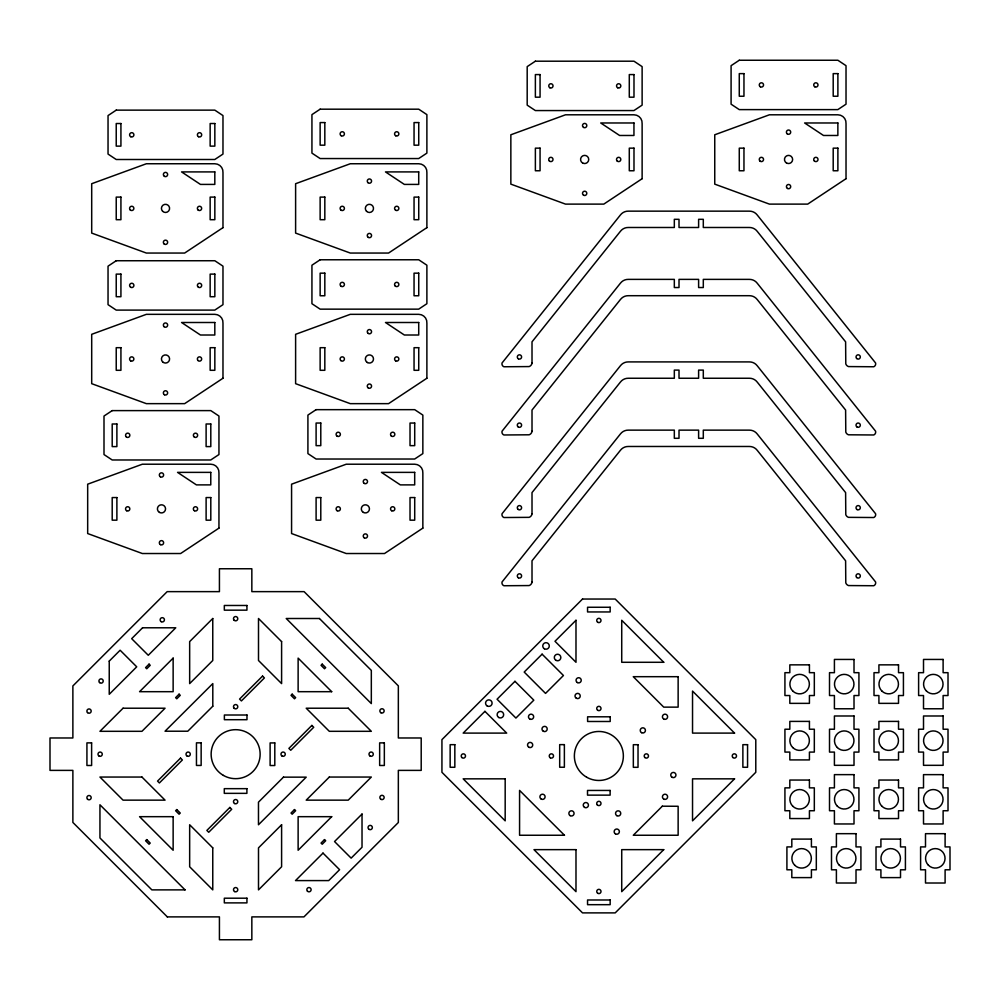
<?xml version="1.0" encoding="UTF-8"?>
<svg xmlns="http://www.w3.org/2000/svg" width="1000" height="1000" viewBox="0 0 1000 1000"><rect width="100%" height="100%" fill="white"/><g stroke="black" fill="none" stroke-linecap="round" stroke-linejoin="round"><path stroke-width="1.5" d="M167.312 916.888L219.425 916.888L219.425 939.75L251.838 939.75L251.838 916.888L303.95 916.888L398.338 822.5L398.338 770.387L421.2 770.387L421.2 737.975L398.338 737.975L398.338 685.875L304.1 591.638L251.838 591.638L251.838 568.763L219.425 568.763L219.425 591.638L167.175 591.638L72.875 685.938L72.875 737.975L50 737.975L50 770.387L72.875 770.387L72.875 822.438L167.387 916.95M109.237 661.125L109.237 694.3L136.713 666.825L120.125 650.225L109.237 661.125M362.025 814.062L362.025 847.25L351.138 858.138L334.55 841.55L362.025 814.062M532.013 363L531.825 363.837A4.338 4.338 0 0 1 529.087 366.575L503.938 366.763A3.137 3.137 0 0 1 502.088 362.925L620.413 214.975A9.725 9.725 0 0 1 628.375 211.15L749.25 211.15A9.725 9.725 0 0 1 757.212 214.975L875.55 362.938A3.137 3.137 0 0 1 873.713 366.763L848.525 366.575A4.338 4.338 0 0 1 845.788 363.837L845.612 341.838L757.212 231.312A9.725 9.725 0 0 0 749.25 227.488L703.3 227.488L703.3 219.312L698.612 219.312L698.612 227.488L679.013 227.488L679.013 219.312L674.325 219.312L674.325 227.488L628.375 227.488A9.725 9.725 0 0 0 620.413 231.312L532.013 341.838L532.013 363M532.013 431.225L531.825 432.062A4.338 4.338 0 0 1 529.087 434.8L503.938 434.975A3.137 3.137 0 0 1 502.088 431.15L620.413 283.2A9.725 9.725 0 0 1 628.375 279.375L674.325 279.375L674.325 287.538L679.013 287.538L679.013 279.375L698.612 279.375L698.612 287.538L703.3 287.538L703.3 279.375L749.25 279.375A9.725 9.725 0 0 1 757.212 283.2L875.55 431.15A3.137 3.137 0 0 1 873.713 434.975L848.525 434.8A4.338 4.338 0 0 1 845.788 432.062L845.612 410.05L757.212 299.525A9.725 9.725 0 0 0 749.25 295.7L628.375 295.7A9.725 9.725 0 0 0 620.413 299.525L532.013 410.05L532.013 431.225M532.013 513.775L531.825 514.612A4.338 4.338 0 0 1 529.087 517.35L503.938 517.525A3.137 3.137 0 0 1 502.088 513.688L620.413 365.75A9.725 9.725 0 0 1 628.375 361.912L749.25 361.912A9.725 9.725 0 0 1 757.212 365.75L875.55 513.7A3.137 3.137 0 0 1 873.713 517.525L848.525 517.35A4.338 4.338 0 0 1 845.788 514.612L845.612 492.6L757.212 382.075A9.725 9.725 0 0 0 749.25 378.25L703.3 378.25L703.3 370.087L698.612 370.087L698.612 378.25L679.013 378.25L679.013 370.087L674.325 370.087L674.325 378.25L628.375 378.25A9.725 9.725 0 0 0 620.413 382.075L532.013 492.6L532.013 513.775M532.013 581.987L531.825 582.825A4.338 4.338 0 0 1 529.087 585.562L503.938 585.737A3.137 3.137 0 0 1 502.088 581.912L620.413 433.963A9.725 9.725 0 0 1 628.375 430.138L674.325 430.138L674.325 438.3L679.013 438.3L679.013 430.138L698.612 430.138L698.612 438.3L703.3 438.3L703.3 430.138L749.25 430.138A9.725 9.725 0 0 1 757.212 433.963L875.55 581.912A3.137 3.137 0 0 1 873.713 585.737L848.525 585.562A4.338 4.338 0 0 1 845.788 582.825L845.612 560.812L757.212 450.3A9.725 9.725 0 0 0 749.25 446.475L628.375 446.475A9.725 9.725 0 0 0 620.413 450.3L532.013 560.812L532.013 581.987M142.562 627.788L131.675 638.675L148.275 655.275L175.75 627.788L142.562 627.788M149.062 664.137L145.588 667.613L146.75 668.763L150.213 665.3L149.062 664.137M123.05 708.213L99.95 731.312L141.95 731.312L165.05 708.213L123.05 708.213M173.137 658.125L139.575 691.688L173.137 691.688L173.137 658.125M212.763 618.5L189.662 641.6L189.662 683.6L212.763 660.5L212.763 618.5M179.088 694.175L175.625 697.638L176.775 698.8L180.25 695.325L179.088 694.175M212.8 706.213L187.787 731.213L165.05 731.213L212.8 683.6L212.8 706.213M180.525 758.112L157.55 781.1L159.388 782.95L182.375 759.963L180.525 758.112M262.55 676.1L239.562 699.075L241.412 700.925L264.4 677.938L262.55 676.1M146.75 839.6L145.588 840.763L149.062 844.225L150.213 843.075L146.75 839.6M176.775 809.575L175.625 810.725L179.088 814.188L180.25 813.037L176.775 809.575M292.175 694.175L291.025 695.325L294.488 698.8L295.637 697.638L292.175 694.175M322.212 664.137L321.05 665.3L324.513 668.763L325.675 667.613L322.212 664.137M229.862 807.438L206.875 830.425L208.725 832.275L231.7 809.287L229.862 807.438M311.875 725.425L288.888 748.413L290.738 750.263L313.725 727.275L311.875 725.425M283.475 777.15L258.475 802.163L258.475 824.762L306.212 777.15L283.475 777.15M294.488 809.575L291.025 813.037L292.175 814.188L295.637 810.725L294.488 809.575M281.6 824.762L258.5 847.862L258.5 889.875L281.6 866.775L281.6 824.762M329.312 777.05L306.212 800.15L348.225 800.15L371.325 777.05L329.312 777.05M331.7 816.675L298.125 850.25L298.125 816.675L331.7 816.675M324.513 839.6L321.05 843.075L322.212 844.225L325.675 840.763L324.513 839.6M323 853.1L295.512 880.588L328.7 880.588L339.588 869.688L323 853.1M582.525 599.038L441.938 739.638L441.938 772.3L582.525 912.887L615.2 912.887L755.788 772.3L755.788 739.638L615.2 599.038L582.525 599.038M484.925 711.338L463.175 733.1L506.688 733.1L484.925 711.338M514.963 681.312L497.062 699.212L515.913 718.062L533.812 700.163L514.963 681.312M542.1 654.163L524.2 672.062L545.538 693.4L563.438 675.5L542.1 654.163M575.988 620.275L554.987 641.287L575.988 662.288L575.988 620.275M662.312 806.2L633.3 835.25L678.138 835.25L678.138 806.275L662.312 806.2M663.737 849.65L621.725 891.663L621.725 849.65L663.737 849.65M734.55 778.838L692.537 820.837L692.537 778.838L734.55 778.838M116.225 110.138L108.038 115.575L108.038 154.075L116.225 159.5L214.788 159.5L222.975 154.075L222.975 115.575L214.838 110.138L116.225 110.138M320.138 109.188L311.938 114.625L311.938 153.125L320.138 158.55L418.688 158.55L426.887 153.125L426.887 114.625L418.738 109.188L320.138 109.188M116.225 260.738L108.038 266.163L108.038 304.662L116.225 310.1L214.788 310.1L222.975 304.662L222.975 266.163L214.838 260.738L116.225 260.738M222.975 227.65L184.65 253.05L146.363 253.05L91.7 233.088L91.7 183.713L146.363 163.75L214.812 163.75A8.2 8.2 0 0 1 222.975 172.6L222.975 227.65M535.375 61.2L527.188 66.625L527.188 105.138L535.375 110.562L633.938 110.562L642.125 105.138L642.125 66.625L633.987 61.2L535.375 61.2M320.138 259.775L311.938 265.212L311.938 303.712L320.138 309.15L418.688 309.15L426.887 303.712L426.887 265.212L418.738 259.775L320.138 259.775M112.2 410.613L104 416.037L104 454.55L112.2 459.975L210.75 459.975L218.95 454.55L218.95 416.037L210.8 410.613L112.2 410.613M426.887 227.65L388.562 253.05L350.275 253.05L295.613 233.088L295.613 183.713L350.275 163.75L418.713 163.75A8.2 8.2 0 0 1 426.887 172.6L426.887 227.65M222.975 378.25L184.65 403.65L146.363 403.65L91.7 383.675L91.7 334.312L146.363 314.337L214.812 314.337A8.2 8.2 0 0 1 222.975 323.188L222.975 378.25M739.275 60.25L731.087 65.675L731.087 104.188L739.275 109.612L837.837 109.612L846.025 104.188L846.025 65.675L837.887 60.25L739.275 60.25M642.125 178.713L603.8 204.112L565.513 204.112L510.85 184.137L510.85 134.775L565.513 114.8L633.95 114.8A8.2 8.2 0 0 1 642.125 123.65L642.125 178.713M316.1 409.663L307.913 415.087L307.913 453.6L316.1 459.025L414.663 459.025L422.85 453.6L422.85 415.087L414.712 409.663L316.1 409.663M426.887 378.25L388.562 403.65L350.275 403.65L295.613 383.675L295.613 334.312L350.275 314.337L418.713 314.337A8.2 8.2 0 0 1 426.887 323.188L426.887 378.25M218.95 528.125L180.625 553.525L142.338 553.525L87.675 533.55L87.675 484.188L142.338 464.212L210.775 464.212A8.2 8.2 0 0 1 218.95 473.062L218.95 528.125M846.025 178.713L807.7 204.112L769.412 204.112L714.75 184.137L714.75 134.775L769.412 114.8L837.862 114.8A8.2 8.2 0 0 1 846.025 123.65L846.025 178.713M422.85 528.125L384.525 553.525L346.238 553.525L291.575 533.55L291.575 484.188L346.238 464.212L414.688 464.212A8.2 8.2 0 0 1 422.85 473.062L422.85 528.125M743.962 73.625L739.275 73.625L739.275 96.237L743.962 96.237L743.962 73.625M837.887 73.625L833.2 73.625L833.2 96.237L837.887 96.237L837.887 73.625M540.062 74.575L535.375 74.575L535.375 97.188L540.062 97.188L540.062 74.575M633.987 74.575L629.288 74.575L629.288 97.188L633.987 97.188L633.987 74.575M324.825 122.575L320.138 122.575L320.138 145.175L324.825 145.175L324.825 122.575M418.738 122.575L414.05 122.575L414.05 145.175L418.738 145.175L418.738 122.575M633.95 122.975L600.725 122.975L619.587 135.475L633.95 135.475L633.95 122.975M837.862 122.975L804.625 122.975L823.5 135.475L837.862 135.475L837.862 122.975M120.925 123.525L116.225 123.525L116.225 146.125L120.925 146.125L120.925 123.525M214.838 123.525L210.15 123.525L210.15 146.125L214.838 146.125L214.838 123.525M540.062 148.15L535.375 148.15L535.375 170.763L540.062 170.763L540.062 148.15M633.987 148.15L629.288 148.15L629.288 170.763L633.987 170.763L633.987 148.15M743.962 148.15L739.275 148.15L739.275 170.763L743.962 170.763L743.962 148.15M837.887 148.15L833.2 148.15L833.2 170.763L837.887 170.763L837.887 148.15M214.812 171.912L181.575 171.912L200.45 184.412L214.812 184.412L214.812 171.912M418.713 171.912L385.487 171.912L404.35 184.412L418.713 184.412L418.713 171.912M120.925 197.1L116.225 197.1L116.225 219.7L120.925 219.7L120.925 197.1M214.838 197.1L210.15 197.1L210.15 219.7L214.838 219.7L214.838 197.1M324.825 197.1L320.138 197.1L320.138 219.7L324.825 219.7L324.825 197.1M418.738 197.1L414.05 197.1L414.05 219.7L418.738 219.7L418.738 197.1M324.825 273.163L320.138 273.163L320.138 295.763L324.825 295.763L324.825 273.163M418.738 273.163L414.05 273.163L414.05 295.763L418.738 295.763L418.738 273.163M120.925 274.113L116.225 274.113L116.225 296.712L120.925 296.712L120.925 274.113M214.838 274.113L210.15 274.113L210.15 296.712L214.838 296.712L214.838 274.113M214.812 322.5L181.575 322.5L200.45 335.012L214.812 335.012L214.812 322.5M418.713 322.5L385.487 322.5L404.35 335.012L418.713 335.012L418.713 322.5M120.925 347.688L116.225 347.688L116.225 370.3L120.925 370.3L120.925 347.688M214.838 347.688L210.15 347.688L210.15 370.3L214.838 370.3L214.838 347.688M324.825 347.688L320.138 347.688L320.138 370.3L324.825 370.3L324.825 347.688M418.738 347.688L414.05 347.688L414.05 370.3L418.738 370.3L418.738 347.688M320.788 423.038L316.1 423.038L316.1 445.65L320.788 445.65L320.788 423.038M414.712 423.038L410.025 423.038L410.025 445.65L414.712 445.65L414.712 423.038M116.888 423.988L112.2 423.988L112.2 446.6L116.888 446.6L116.888 423.988M210.8 423.988L206.112 423.988L206.112 446.6L210.8 446.6L210.8 423.988M210.775 472.375L177.55 472.375L196.412 484.888L210.775 484.888L210.775 472.375M414.688 472.375L381.45 472.375L400.325 484.888L414.688 484.888L414.688 472.375M116.888 497.562L112.2 497.562L112.2 520.175L116.888 520.175L116.888 497.562M210.8 497.562L206.112 497.562L206.112 520.175L210.8 520.175L210.8 497.562M320.788 497.562L316.1 497.562L316.1 520.175L320.788 520.175L320.788 497.562M414.712 497.562L410.025 497.562L410.025 520.175L414.712 520.175L414.712 497.562M246.938 605.475L224.325 605.475L224.325 610.163L246.938 610.163L246.938 605.475M610.163 607.263L587.55 607.263L587.55 611.95L610.163 611.95L610.163 607.263M319.413 618.5L286.225 618.5L371.325 703.587L371.325 670.413L319.413 618.5M854.013 659.438L834.412 659.438L834.412 672.675L829.513 672.675L829.513 695.537L834.412 695.537L834.412 708.775L854.013 708.775L854.013 695.537L858.925 695.537L858.925 672.675L854.013 672.675L854.013 659.438M943.112 659.438L923.512 659.438L923.512 672.675L918.612 672.675L918.612 695.537L923.512 695.537L923.512 708.775L943.112 708.775L943.112 695.537L948.012 695.537L948.012 672.675L943.112 672.675L943.112 659.438M663.737 662.288L621.725 662.288L621.725 620.275L663.737 662.288M809.425 664.85L789.825 664.85L789.825 672.675L784.925 672.675L784.925 695.537L789.825 695.537L789.825 703.363L809.425 703.363L809.425 695.537L814.325 695.537L814.325 672.675L809.425 672.675L809.425 664.85M898.525 664.85L878.913 664.85L878.913 672.675L874.013 672.675L874.013 695.537L878.913 695.537L878.913 703.363L898.525 703.363L898.525 695.537L903.425 695.537L903.425 672.675L898.525 672.675L898.525 664.85M678.138 676.688L633.263 676.688L663.725 707.138L678.138 707.138L678.138 676.688M331.7 691.688L298.125 691.688L298.125 658.125L331.7 691.688M348.225 708.213L306.212 708.213L329.312 731.312L371.325 731.312L348.225 708.213M246.975 715.013L224.375 715.013L224.375 719.7L246.975 719.7L246.975 715.013M854.013 715.987L834.412 715.987L834.412 729.225L829.513 729.225L829.513 752.087L834.412 752.087L834.412 765.325L854.013 765.325L854.013 752.087L858.925 752.087L858.925 729.225L854.013 729.225L854.013 715.987M943.112 715.987L923.512 715.987L923.512 729.225L918.612 729.225L918.612 752.087L923.512 752.087L923.512 765.325L943.112 765.325L943.112 752.087L948.012 752.087L948.012 729.225L943.112 729.225L943.112 715.987M610.2 716.8L587.6 716.8L587.6 721.488L610.2 721.488L610.2 716.8M809.425 721.4L789.825 721.4L789.825 729.225L784.925 729.225L784.925 752.087L789.825 752.087L789.825 759.912L809.425 759.912L809.425 752.087L814.325 752.087L814.325 729.225L809.425 729.225L809.425 721.4M898.525 721.4L878.913 721.4L878.913 729.225L874.013 729.225L874.013 752.087L878.913 752.087L878.913 759.912L898.525 759.912L898.525 752.087L903.425 752.087L903.425 729.225L898.525 729.225L898.525 721.4M734.55 733.1L692.537 733.1L692.537 691.087L734.55 733.1M91.613 742.875L86.925 742.875L86.925 765.487L91.613 765.487L91.613 742.875M201.15 742.837L196.462 742.837L196.462 765.45L201.15 765.45L201.15 742.837M274.8 742.925L270.113 742.925L270.113 765.525L274.8 765.525L274.8 742.925M384.338 742.875L379.65 742.875L379.65 765.487L384.338 765.487L384.338 742.875M564.375 744.625L559.688 744.625L559.688 767.237L564.375 767.237L564.375 744.625M454.837 744.663L450.15 744.663L450.15 767.275L454.837 767.275L454.837 744.663M638.025 744.7L633.337 744.7L633.337 767.312L638.025 767.312L638.025 744.7M747.562 744.663L742.875 744.663L742.875 767.275L747.562 767.275L747.562 744.663M854.013 774.638L834.412 774.638L834.412 787.862L829.513 787.862L829.513 810.738L834.412 810.738L834.412 823.962L854.013 823.962L854.013 810.738L858.925 810.738L858.925 787.862L854.013 787.862L854.013 774.638M943.112 774.638L923.512 774.638L923.512 787.862L918.612 787.862L918.612 810.738L923.512 810.738L923.512 823.962L943.112 823.962L943.112 810.738L948.012 810.738L948.012 787.862L943.112 787.862L943.112 774.638M141.95 777.05L99.95 777.05L123.05 800.15L165.05 800.15L141.95 777.05M505.175 778.838L463.175 778.838L505.175 820.837L505.175 778.838M809.425 780.05L789.825 780.05L789.825 787.862L784.925 787.862L784.925 810.738L789.825 810.738L789.825 818.55L809.425 818.55L809.425 810.738L814.325 810.738L814.325 787.862L809.425 787.862L809.425 780.05M898.525 780.05L878.913 780.05L878.913 787.862L874.013 787.862L874.013 810.738L878.913 810.738L878.913 818.55L898.525 818.55L898.525 810.738L903.425 810.738L903.425 787.862L898.525 787.862L898.525 780.05M246.9 788.662L224.288 788.662L224.288 793.35L246.9 793.35L246.9 788.662M610.125 790.45L587.513 790.45L587.513 795.138L610.125 795.138L610.125 790.45M173.137 816.675L139.575 816.675L173.137 850.25L173.137 816.675M856.012 833.675L836.4 833.675L836.4 846.912L831.5 846.912L831.5 869.788L836.4 869.788L836.4 883.012L856.012 883.012L856.012 869.788L860.913 869.788L860.913 846.912L856.012 846.912L856.012 833.675M945.1 833.675L925.5 833.675L925.5 846.912L920.6 846.912L920.6 869.788L925.5 869.788L925.5 883.012L945.1 883.012L945.1 869.788L950 869.788L950 846.912L945.1 846.912L945.1 833.675M564.462 835.25L519.575 835.25L519.575 790.4L564.462 835.25M811.413 839.1L791.812 839.1L791.812 846.912L786.912 846.912L786.912 869.788L791.812 869.788L791.812 877.6L811.413 877.6L811.413 869.788L816.312 869.788L816.312 846.912L811.413 846.912L811.413 839.1M900.512 839.1L880.913 839.1L880.913 846.912L876.012 846.912L876.012 869.788L880.913 869.788L880.913 877.6L900.512 877.6L900.512 869.788L905.413 869.788L905.413 846.912L900.512 846.912L900.512 839.1M575.988 849.65L533.987 849.65L575.988 891.663L575.988 849.65M185.037 889.875L151.862 889.875L99.95 837.962L99.95 804.775L185.037 889.875M246.938 898.2L224.325 898.2L224.325 902.887L246.938 902.887L246.938 898.2M610.163 899.987L587.55 899.987L587.55 904.675L610.163 904.675L610.163 899.987M281.6 641.6L258.5 618.5L258.5 660.5L281.6 683.6L281.6 641.6M212.763 847.862L189.662 824.762L189.662 866.775L212.763 889.875L212.763 847.862M223.388 775.4A24.5 24.5 0 0 0 260.138 754.188A24.5 24.5 0 0 0 223.388 732.962A24.5 24.5 0 0 0 223.388 775.4M794.737 865.238A9.738 9.738 0 0 0 811.025 860.863A9.738 9.738 0 0 0 799.087 848.938A9.738 9.738 0 0 0 794.737 865.238M586.613 777.188A24.5 24.5 0 0 0 623.362 755.962A24.5 24.5 0 0 0 586.613 734.75A24.5 24.5 0 0 0 586.613 777.188M616.838 815.662A2.587 2.587 0 0 0 620.737 813.425A2.587 2.587 0 0 0 616.85 811.175A2.587 2.587 0 0 0 616.838 815.662M570.163 815.638A2.587 2.587 0 0 0 574.062 813.4A2.587 2.587 0 0 0 570.163 811.15A2.587 2.587 0 0 0 570.163 815.638M641.538 732.65A2.587 2.587 0 0 0 645.425 730.4A2.587 2.587 0 0 0 641.538 728.162A2.587 2.587 0 0 0 641.538 732.65M487.2 705.962A3.262 3.262 0 0 0 492.1 703.125A3.262 3.262 0 0 0 487.2 700.3A3.262 3.262 0 0 0 487.2 705.962M498.762 717.5A3.262 3.262 0 0 0 503.663 714.675A3.262 3.262 0 0 0 498.762 711.85A3.262 3.262 0 0 0 498.762 717.5M555.938 660.325A3.262 3.262 0 0 0 560.837 657.5A3.262 3.262 0 0 0 555.938 654.675A3.262 3.262 0 0 0 555.938 660.325M544.388 648.775A3.262 3.262 0 0 0 549.288 645.95A3.262 3.262 0 0 0 544.388 643.112A3.262 3.262 0 0 0 544.388 648.775M576.325 698.238A2.587 2.587 0 0 0 580.225 695.987A2.587 2.587 0 0 0 576.325 693.737A2.587 2.587 0 0 0 576.325 698.238M584.55 807.387A2.587 2.587 0 0 0 588.438 805.138A2.587 2.587 0 0 0 584.55 802.887A2.587 2.587 0 0 0 584.55 807.387M543.3 731.225A2.587 2.587 0 0 0 547.2 728.975A2.587 2.587 0 0 0 543.3 726.725A2.587 2.587 0 0 0 543.3 731.225M577.35 682.55A2.587 2.587 0 0 0 581.237 680.312A2.587 2.587 0 0 0 577.35 678.062A2.587 2.587 0 0 0 577.35 682.55M528.837 747.237A2.587 2.587 0 0 0 532.725 745A2.587 2.587 0 0 0 528.837 742.75A2.587 2.587 0 0 0 528.837 747.237M672.062 777.275A2.587 2.587 0 0 0 675.95 775.025A2.587 2.587 0 0 0 672.062 772.775A2.587 2.587 0 0 0 672.062 777.275M615.462 833.875A2.587 2.587 0 0 0 619.362 831.625A2.587 2.587 0 0 0 615.462 829.375A2.587 2.587 0 0 0 615.462 833.875M663.725 719.013A2.587 2.587 0 0 0 667.613 716.762A2.587 2.587 0 0 0 663.725 714.513A2.587 2.587 0 0 0 663.725 719.013M541.2 799.05A2.587 2.587 0 0 0 545.1 796.812A2.587 2.587 0 0 0 541.213 794.562A2.587 2.587 0 0 0 541.2 799.05M663.725 799.05A2.587 2.587 0 0 0 667.613 796.812A2.587 2.587 0 0 0 663.725 794.562A2.587 2.587 0 0 0 663.725 799.05M529.775 719.013A2.587 2.587 0 0 0 533.663 716.762A2.587 2.587 0 0 0 529.775 714.513A2.587 2.587 0 0 0 529.775 719.013M644.825 757.487A2.15 2.15 0 0 0 648.413 756.525A2.15 2.15 0 0 0 645.788 753.9A2.15 2.15 0 0 0 644.825 757.487M732.85 757.475A2.15 2.15 0 0 0 736.438 756.513A2.15 2.15 0 0 0 733.812 753.888A2.15 2.15 0 0 0 732.85 757.475M597.337 804.963A2.15 2.15 0 0 0 600.938 804A2.15 2.15 0 0 0 598.3 801.375A2.15 2.15 0 0 0 597.337 804.963M461.838 757.5A2.15 2.15 0 0 0 465.425 756.538A2.15 2.15 0 0 0 462.8 753.913A2.15 2.15 0 0 0 461.838 757.5M597.8 893.325A2.15 2.15 0 0 0 601.013 891.475A2.15 2.15 0 0 0 597.8 889.613A2.15 2.15 0 0 0 597.8 893.325M550.312 757.825A2.15 2.15 0 0 0 553.525 755.962A2.15 2.15 0 0 0 550.312 754.112A2.15 2.15 0 0 0 550.312 757.825M597.788 710.35A2.15 2.15 0 0 0 601.013 708.487A2.15 2.15 0 0 0 597.788 706.625A2.15 2.15 0 0 0 597.788 710.35M597.775 622.325A2.15 2.15 0 0 0 601 620.462A2.15 2.15 0 0 0 597.775 618.612A2.15 2.15 0 0 0 597.775 622.325M839.325 865.238A9.738 9.738 0 0 0 855.612 860.863A9.738 9.738 0 0 0 843.688 848.938A9.738 9.738 0 0 0 839.325 865.238M363.338 512.4A4.088 4.088 0 0 0 369.462 508.875A4.088 4.088 0 0 0 363.338 505.337A4.088 4.088 0 0 0 363.338 512.4M337.163 510.725A2.15 2.15 0 0 0 340.375 508.875A2.15 2.15 0 0 0 337.163 507.013A2.15 2.15 0 0 0 337.163 510.725M364.312 483.425A2.15 2.15 0 0 0 367.525 481.562A2.15 2.15 0 0 0 364.312 479.7A2.15 2.15 0 0 0 364.312 483.425M391.613 510.725A2.15 2.15 0 0 0 394.837 508.875A2.15 2.15 0 0 0 391.613 507.013A2.15 2.15 0 0 0 391.613 510.725M364.312 537.875A2.15 2.15 0 0 0 367.525 536.025A2.15 2.15 0 0 0 364.312 534.163A2.15 2.15 0 0 0 364.312 537.875M234.1 620.2A2.15 2.15 0 0 0 237.7 619.237A2.15 2.15 0 0 0 235.062 616.613A2.15 2.15 0 0 0 234.1 620.2M159.438 512.4A4.088 4.088 0 0 0 165.562 508.875A4.088 4.088 0 0 0 159.438 505.337A4.088 4.088 0 0 0 159.438 512.4M160.4 544.625A2.15 2.15 0 0 0 163.625 542.762A2.15 2.15 0 0 0 160.4 540.9A2.15 2.15 0 0 0 160.4 544.625M194.412 510.725A2.15 2.15 0 0 0 197.625 508.875A2.15 2.15 0 0 0 194.412 507.013A2.15 2.15 0 0 0 194.412 510.725M160.4 476.838A2.15 2.15 0 0 0 163.625 474.975A2.15 2.15 0 0 0 160.4 473.113A2.15 2.15 0 0 0 160.4 476.838M126.613 510.725A2.15 2.15 0 0 0 129.838 508.875A2.15 2.15 0 0 0 126.613 507.013A2.15 2.15 0 0 0 126.613 510.725M234.112 708.225A2.15 2.15 0 0 0 237.712 707.262A2.15 2.15 0 0 0 235.075 704.625A2.15 2.15 0 0 0 234.112 708.225M99.062 756.05A2.15 2.15 0 0 0 102.275 754.2A2.15 2.15 0 0 0 99.062 752.337A2.15 2.15 0 0 0 99.062 756.05M186.637 755.7A2.15 2.15 0 0 0 190.225 754.737A2.15 2.15 0 0 0 187.6 752.113A2.15 2.15 0 0 0 186.637 755.7M234.575 891.55A2.15 2.15 0 0 0 237.787 889.688A2.15 2.15 0 0 0 234.575 887.825A2.15 2.15 0 0 0 234.575 891.55M234.562 803.525A2.15 2.15 0 0 0 237.775 801.663A2.15 2.15 0 0 0 234.562 799.8A2.15 2.15 0 0 0 234.562 803.525M282.038 756.038A2.15 2.15 0 0 0 285.262 754.188A2.15 2.15 0 0 0 282.038 752.325A2.15 2.15 0 0 0 282.038 756.038M370.062 756.025A2.15 2.15 0 0 0 373.288 754.175A2.15 2.15 0 0 0 370.062 752.312A2.15 2.15 0 0 0 370.062 756.025M307.462 891.2A2.15 2.15 0 0 0 311.05 890.238A2.15 2.15 0 0 0 308.425 887.613A2.15 2.15 0 0 0 307.462 891.2M368.675 829.05A2.15 2.15 0 0 0 372.275 828.088A2.15 2.15 0 0 0 369.637 825.462A2.15 2.15 0 0 0 368.675 829.05M380.925 799.325A2.15 2.15 0 0 0 384.15 797.475A2.15 2.15 0 0 0 380.925 795.612A2.15 2.15 0 0 0 380.925 799.325M380.925 712.75A2.15 2.15 0 0 0 384.15 710.9A2.15 2.15 0 0 0 380.925 709.038A2.15 2.15 0 0 0 380.925 712.75M161.2 621.663A2.15 2.15 0 0 0 164.425 619.812A2.15 2.15 0 0 0 161.2 617.95A2.15 2.15 0 0 0 161.2 621.663M99.537 682.537A2.15 2.15 0 0 0 103.138 681.587A2.15 2.15 0 0 0 100.5 678.95A2.15 2.15 0 0 0 99.537 682.537M87.513 712.6A2.15 2.15 0 0 0 91.112 711.637A2.15 2.15 0 0 0 88.475 709.013A2.15 2.15 0 0 0 87.513 712.6M87.513 799.175A2.15 2.15 0 0 0 91.112 798.213A2.15 2.15 0 0 0 88.475 795.588A2.15 2.15 0 0 0 87.513 799.175M337.163 436.2A2.15 2.15 0 0 0 340.375 434.338A2.15 2.15 0 0 0 337.163 432.488A2.15 2.15 0 0 0 337.163 436.2M391.175 435.863A2.15 2.15 0 0 0 394.762 434.9A2.15 2.15 0 0 0 392.137 432.262A2.15 2.15 0 0 0 391.175 435.863M194.438 437.15A2.15 2.15 0 0 0 197.65 435.288A2.15 2.15 0 0 0 194.438 433.438A2.15 2.15 0 0 0 194.438 437.15M126.2 436.812A2.15 2.15 0 0 0 129.787 435.85A2.15 2.15 0 0 0 127.163 433.212A2.15 2.15 0 0 0 126.2 436.812M837.337 806.188A9.738 9.738 0 0 0 853.625 801.812A9.738 9.738 0 0 0 841.688 789.887A9.738 9.738 0 0 0 837.337 806.188M792.738 806.188A9.738 9.738 0 0 0 809.038 801.812A9.738 9.738 0 0 0 797.1 789.887A9.738 9.738 0 0 0 792.738 806.188M837.337 747.55A9.738 9.738 0 0 0 853.625 743.175A9.738 9.738 0 0 0 841.688 731.25A9.738 9.738 0 0 0 837.337 747.55M792.738 747.55A9.738 9.738 0 0 0 809.038 743.175A9.738 9.738 0 0 0 797.1 731.25A9.738 9.738 0 0 0 792.738 747.55M837.337 691A9.738 9.738 0 0 0 853.625 686.625A9.738 9.738 0 0 0 841.688 674.7A9.738 9.738 0 0 0 837.337 691M792.738 691A9.738 9.738 0 0 0 809.038 686.625A9.738 9.738 0 0 0 797.1 674.7A9.738 9.738 0 0 0 792.738 691M881.838 691A9.738 9.738 0 0 0 898.125 686.625A9.738 9.738 0 0 0 886.2 674.7A9.738 9.738 0 0 0 881.838 691M926.425 691A9.738 9.738 0 0 0 942.712 686.625A9.738 9.738 0 0 0 930.788 674.7A9.738 9.738 0 0 0 926.425 691M883.825 865.238A9.738 9.738 0 0 0 900.113 860.863A9.738 9.738 0 0 0 888.188 848.938A9.738 9.738 0 0 0 883.825 865.238M926.425 747.55A9.738 9.738 0 0 0 942.712 743.175A9.738 9.738 0 0 0 930.788 731.25A9.738 9.738 0 0 0 926.425 747.55M926.425 806.188A9.738 9.738 0 0 0 942.712 801.812A9.738 9.738 0 0 0 930.788 789.887A9.738 9.738 0 0 0 926.425 806.188M881.838 806.188A9.738 9.738 0 0 0 898.125 801.812A9.738 9.738 0 0 0 886.2 789.887A9.738 9.738 0 0 0 881.838 806.188M881.838 747.55A9.738 9.738 0 0 0 898.125 743.175A9.738 9.738 0 0 0 886.2 731.25A9.738 9.738 0 0 0 881.838 747.55M928.413 865.238A9.738 9.738 0 0 0 944.712 860.863A9.738 9.738 0 0 0 932.775 848.938A9.738 9.738 0 0 0 928.413 865.238M857.1 509.588A2.15 2.15 0 0 0 860.312 507.725A2.15 2.15 0 0 0 857.1 505.863A2.15 2.15 0 0 0 857.1 509.588M517.925 509.237A2.15 2.15 0 0 0 521.525 508.275A2.15 2.15 0 0 0 518.888 505.65A2.15 2.15 0 0 0 517.925 509.237M856.65 577.463A2.15 2.15 0 0 0 860.25 576.5A2.15 2.15 0 0 0 857.613 573.875A2.15 2.15 0 0 0 856.65 577.463M518.375 577.8A2.15 2.15 0 0 0 521.6 575.938A2.15 2.15 0 0 0 518.375 574.087A2.15 2.15 0 0 0 518.375 577.8M517.925 426.7A2.15 2.15 0 0 0 521.525 425.737A2.15 2.15 0 0 0 518.888 423.1A2.15 2.15 0 0 0 517.925 426.7M857.1 427.038A2.15 2.15 0 0 0 860.312 425.175A2.15 2.15 0 0 0 857.1 423.312A2.15 2.15 0 0 0 857.1 427.038M856.65 358.475A2.15 2.15 0 0 0 860.25 357.512A2.15 2.15 0 0 0 857.613 354.888A2.15 2.15 0 0 0 856.65 358.475M518.375 358.812A2.15 2.15 0 0 0 521.6 356.962A2.15 2.15 0 0 0 518.375 355.1A2.15 2.15 0 0 0 518.375 358.812M341.188 286.325A2.15 2.15 0 0 0 344.412 284.462A2.15 2.15 0 0 0 341.188 282.6A2.15 2.15 0 0 0 341.188 286.325M395.65 360.85A2.15 2.15 0 0 0 398.862 358.988A2.15 2.15 0 0 0 395.65 357.137A2.15 2.15 0 0 0 395.65 360.85M198 360.513A2.15 2.15 0 0 0 201.588 359.55A2.15 2.15 0 0 0 198.962 356.912A2.15 2.15 0 0 0 198 360.513M368.338 388A2.15 2.15 0 0 0 371.562 386.138A2.15 2.15 0 0 0 368.338 384.288A2.15 2.15 0 0 0 368.338 388M162.625 361.875A4.088 4.088 0 0 0 169.45 360.05A4.088 4.088 0 0 0 164.45 355.05A4.088 4.088 0 0 0 162.625 361.875M367.375 362.525A4.088 4.088 0 0 0 373.5 358.988A4.088 4.088 0 0 0 367.375 355.45A4.088 4.088 0 0 0 367.375 362.525M164.438 394.75A2.15 2.15 0 0 0 167.65 392.887A2.15 2.15 0 0 0 164.438 391.025A2.15 2.15 0 0 0 164.438 394.75M163.988 326.613A2.15 2.15 0 0 0 167.587 325.65A2.15 2.15 0 0 0 164.95 323.025A2.15 2.15 0 0 0 163.988 326.613M130.65 360.85A2.15 2.15 0 0 0 133.875 358.988A2.15 2.15 0 0 0 130.65 357.137A2.15 2.15 0 0 0 130.65 360.85M130.675 287.275A2.15 2.15 0 0 0 133.9 285.413A2.15 2.15 0 0 0 130.675 283.55A2.15 2.15 0 0 0 130.675 287.275M198.463 287.275A2.15 2.15 0 0 0 201.688 285.413A2.15 2.15 0 0 0 198.463 283.55A2.15 2.15 0 0 0 198.463 287.275M395.2 285.988A2.15 2.15 0 0 0 398.787 285.025A2.15 2.15 0 0 0 396.163 282.387A2.15 2.15 0 0 0 395.2 285.988M367.9 333.2A2.15 2.15 0 0 0 371.488 332.238A2.15 2.15 0 0 0 368.862 329.613A2.15 2.15 0 0 0 367.9 333.2M340.75 360.513A2.15 2.15 0 0 0 344.338 359.55A2.15 2.15 0 0 0 341.712 356.912A2.15 2.15 0 0 0 340.75 360.513M164.438 176.363A2.15 2.15 0 0 0 167.65 174.5A2.15 2.15 0 0 0 164.438 172.65A2.15 2.15 0 0 0 164.438 176.363M163.988 243.812A2.15 2.15 0 0 0 167.587 242.85A2.15 2.15 0 0 0 164.95 240.225A2.15 2.15 0 0 0 163.988 243.812M198 209.913A2.15 2.15 0 0 0 201.588 208.95A2.15 2.15 0 0 0 198.962 206.325A2.15 2.15 0 0 0 198 209.913M162.625 211.287A4.088 4.088 0 0 0 169.45 209.462A4.088 4.088 0 0 0 164.45 204.45A4.088 4.088 0 0 0 162.625 211.287M366.525 211.287A4.088 4.088 0 0 0 373.363 209.462A4.088 4.088 0 0 0 368.363 204.45A4.088 4.088 0 0 0 366.525 211.287M198.463 136.688A2.15 2.15 0 0 0 201.688 134.825A2.15 2.15 0 0 0 198.463 132.963A2.15 2.15 0 0 0 198.463 136.688M341.188 210.263A2.15 2.15 0 0 0 344.412 208.4A2.15 2.15 0 0 0 341.188 206.537A2.15 2.15 0 0 0 341.188 210.263M395.65 135.738A2.15 2.15 0 0 0 398.862 133.875A2.15 2.15 0 0 0 395.65 132.012A2.15 2.15 0 0 0 395.65 135.738M130.213 209.913A2.15 2.15 0 0 0 133.8 208.95A2.15 2.15 0 0 0 131.175 206.325A2.15 2.15 0 0 0 130.213 209.913M367.9 182.613A2.15 2.15 0 0 0 371.488 181.65A2.15 2.15 0 0 0 368.862 179.025A2.15 2.15 0 0 0 367.9 182.613M395.65 210.263A2.15 2.15 0 0 0 398.862 208.4A2.15 2.15 0 0 0 395.65 206.537A2.15 2.15 0 0 0 395.65 210.263M368.338 237.413A2.15 2.15 0 0 0 371.562 235.55A2.15 2.15 0 0 0 368.338 233.688A2.15 2.15 0 0 0 368.338 237.413M341.188 135.738A2.15 2.15 0 0 0 344.412 133.875A2.15 2.15 0 0 0 341.188 132.012A2.15 2.15 0 0 0 341.188 135.738M130.675 136.688A2.15 2.15 0 0 0 133.9 134.825A2.15 2.15 0 0 0 130.675 132.963A2.15 2.15 0 0 0 130.675 136.688M617.137 160.975A2.15 2.15 0 0 0 620.737 160.012A2.15 2.15 0 0 0 618.1 157.387A2.15 2.15 0 0 0 617.137 160.975M582.612 163A4.088 4.088 0 0 0 588.737 159.462A4.088 4.088 0 0 0 582.612 155.925A4.088 4.088 0 0 0 582.612 163M787.487 188.463A2.15 2.15 0 0 0 790.7 186.612A2.15 2.15 0 0 0 787.487 184.75A2.15 2.15 0 0 0 787.487 188.463M786.513 163A4.088 4.088 0 0 0 792.638 159.462A4.088 4.088 0 0 0 786.513 155.925A4.088 4.088 0 0 0 786.513 163M787.038 133.675A2.15 2.15 0 0 0 790.625 132.713A2.15 2.15 0 0 0 788 130.075A2.15 2.15 0 0 0 787.038 133.675M759.887 160.975A2.15 2.15 0 0 0 763.475 160.012A2.15 2.15 0 0 0 760.85 157.387A2.15 2.15 0 0 0 759.887 160.975M549.825 87.737A2.15 2.15 0 0 0 553.038 85.887A2.15 2.15 0 0 0 549.825 84.025A2.15 2.15 0 0 0 549.825 87.737M814.35 160.975A2.15 2.15 0 0 0 817.938 160.012A2.15 2.15 0 0 0 815.312 157.387A2.15 2.15 0 0 0 814.35 160.975M760.337 86.788A2.15 2.15 0 0 0 763.55 84.925A2.15 2.15 0 0 0 760.337 83.075A2.15 2.15 0 0 0 760.337 86.788M549.35 160.975A2.15 2.15 0 0 0 552.938 160.012A2.15 2.15 0 0 0 550.312 157.387A2.15 2.15 0 0 0 549.35 160.975M583.575 127.425A2.15 2.15 0 0 0 586.8 125.562A2.15 2.15 0 0 0 583.575 123.7A2.15 2.15 0 0 0 583.575 127.425M583.575 195.212A2.15 2.15 0 0 0 586.8 193.35A2.15 2.15 0 0 0 583.575 191.5A2.15 2.15 0 0 0 583.575 195.212M814.788 86.788A2.15 2.15 0 0 0 818.012 84.925A2.15 2.15 0 0 0 814.788 83.075A2.15 2.15 0 0 0 814.788 86.788M617.612 87.737A2.15 2.15 0 0 0 620.825 85.887A2.15 2.15 0 0 0 617.612 84.025A2.15 2.15 0 0 0 617.612 87.737"/></g></svg>
